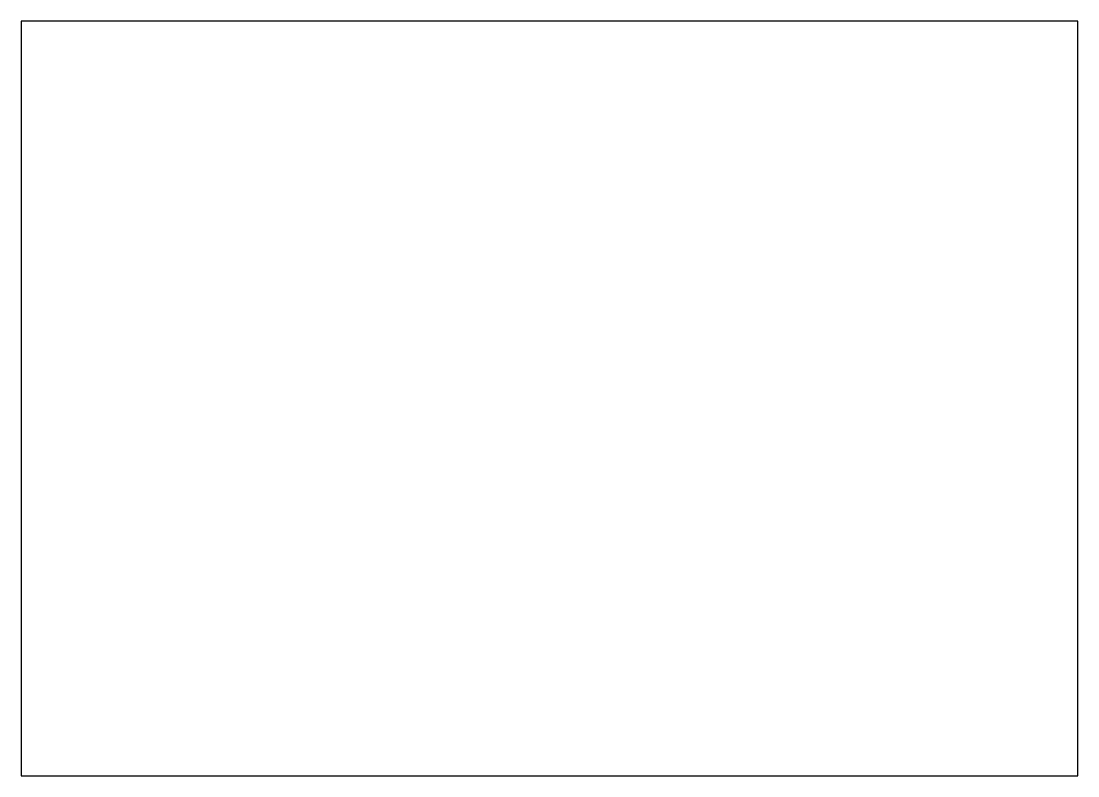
# Paper-space layout 'IEC A3 Title Block' of a CAD drawing. Header units: millimetres. Extents: x 13 to 415, y 5 to 292.
import ezdxf

# ---------------------------------------------------------------- set-up
doc = ezdxf.new("R2010")
doc.units = ezdxf.units.MM
doc.header["$LTSCALE"] = 10

psp = doc.layouts.new('IEC A3 Title Block')

# ---------------------------------------------------------------- linework, layer by layer
psp.add_lwpolyline([(12.99, 5.13), (414.99, 5.13), (414.99, 5.13), (414.99, 5.13), (414.99, 292.13), (12.99, 292.13)], close=True)

# ---------------------------------------------------------------- viewports
at = {"layer": '0'}
vp = psp.add_viewport(center=(213.99, 148.63), size=(402, 287), view_center_point=(214, 148.5), view_height=287, dxfattribs=at)
vp.dxf.flags = 0x10000  # cut along an outline
vp.dxf.clipping_boundary_handle = psp.add_lwpolyline([(12.99, 5.13), (414.99, 5.13), (414.99, 5.13), (414.99, 5.13), (414.99, 292.13), (12.99, 292.13)], format="xyb", close=True, dxfattribs={"invisible": 1}).dxf.handle

doc.saveas('drawing.dxf')
